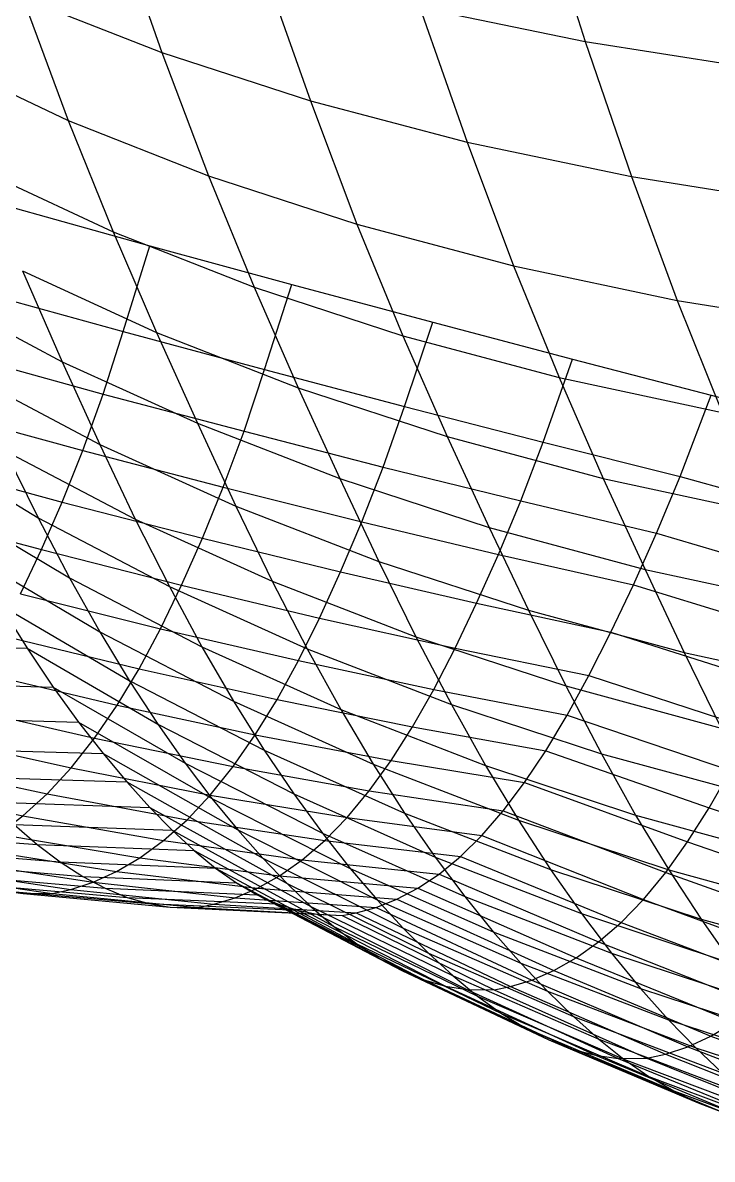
# Model space of a CAD drawing. Extents: x -429 to 429, y -1 to 209.
# Drawn here: x -317.15 to -310.59, y 29.89 to 40.71 of the extents above; entities that cross this region are included whole.
import ezdxf

# ---------------------------------------------------------------- set-up
doc = ezdxf.new("R2010")
doc.units = 0

msp = doc.modelspace()

# ---------------------------------------------------------------- linework, layer by layer
at = {"layer": 'default', "color": 5, "linetype": 'CONTINUOUS'}
for p, q in [((-312.236, 41.93, 81.259), (-311.803, 40.532, 81.968)), ((-316.275, 41.705, 85.594), (-315.827, 40.428, 86.278)), ((-314.868, 41.249, 84.289), (-314.416, 39.968, 84.988)), ((-317.15, 40.95, 87.649), (-315.827, 40.428, 86.278)), ((-317.15, 40.95, 87.649), (-316.718, 39.782, 88.297)), ((-313.374, 40.857, 83.078), (-311.803, 40.532, 81.968)), ((-313.374, 40.857, 83.078), (-312.925, 39.574, 83.787)), ((-311.803, 40.532, 81.968), (-310.162, 40.276, 80.966)), ((-311.803, 40.532, 81.968), (-311.362, 39.247, 82.68)), ((-317.962, 40.369, 89.72), (-316.718, 39.782, 88.297)), ((-315.827, 40.428, 86.278), (-314.416, 39.968, 84.988)), ((-315.827, 40.428, 86.278), (-315.386, 39.256, 86.944)), ((-314.416, 39.968, 84.988), (-312.925, 39.574, 83.787)), ((-314.416, 39.968, 84.988), (-313.973, 38.794, 85.669)), ((-316.718, 39.782, 88.297), (-315.386, 39.256, 86.944)), ((-316.718, 39.782, 88.297), (-316.292, 38.722, 88.928)), ((-312.925, 39.574, 83.787), (-311.362, 39.247, 82.68)), ((-312.925, 39.574, 83.787), (-312.484, 38.398, 84.477)), ((-317.55, 39.31, 90.328), (-316.292, 38.722, 88.928)), ((-315.386, 39.256, 86.944), (-313.973, 38.794, 85.669)), ((-315.386, 39.256, 86.944), (-314.951, 38.196, 87.595)), ((-311.362, 39.247, 82.68), (-309.733, 38.989, 81.673)), ((-311.362, 39.247, 82.68), (-310.927, 38.069, 83.373)), ((-317.304, 38.968, 111.236), (-315.943, 38.59, 110.129)), ((-313.973, 38.794, 85.669), (-312.484, 38.398, 84.477)), ((-313.973, 38.794, 85.669), (-313.535, 37.732, 86.334)), ((-316.292, 38.722, 88.928), (-314.951, 38.196, 87.595)), ((-316.292, 38.722, 88.928), (-315.88, 37.765, 89.533)), ((-316.196, 37.773, 109.867), (-315.943, 38.59, 110.129)), ((-315.943, 38.59, 110.129), (-314.593, 38.221, 109.009)), ((-317.153, 38.352, 90.911), (-315.88, 37.765, 89.533)), ((-317.153, 38.352, 90.911), (-316.775, 37.485, 91.465)), ((-312.484, 38.398, 84.477), (-310.927, 38.069, 83.373)), ((-312.484, 38.398, 84.477), (-312.049, 37.334, 85.151)), ((-314.951, 38.196, 87.595), (-313.535, 37.732, 86.334)), ((-314.951, 38.196, 87.595), (-314.532, 37.238, 88.218)), ((-314.852, 37.41, 108.736), (-314.593, 38.221, 109.009)), ((-314.593, 38.221, 109.009), (-313.252, 37.861, 107.878)), ((-317.984, 38.13, 92.877), (-316.775, 37.485, 91.465)), ((-317.554, 38.149, 110.982), (-316.196, 37.773, 109.867)), ((-310.927, 38.069, 83.373), (-309.309, 37.809, 82.363)), ((-310.927, 38.069, 83.373), (-310.499, 37.003, 84.05)), ((-316.386, 37.178, 109.668), (-316.196, 37.773, 109.867)), ((-316.196, 37.773, 109.867), (-314.852, 37.41, 108.736)), ((-315.88, 37.765, 89.533), (-314.532, 37.238, 88.218)), ((-315.88, 37.765, 89.533), (-315.49, 36.899, 90.106)), ((-313.52, 37.059, 107.589), (-313.252, 37.861, 107.878)), ((-313.252, 37.861, 107.878), (-311.922, 37.51, 106.734)), ((-313.535, 37.732, 86.334), (-312.049, 37.334, 85.151)), ((-313.535, 37.732, 86.334), (-313.114, 36.775, 86.971)), ((-317.741, 37.55, 110.79), (-316.386, 37.178, 109.668)), ((-316.775, 37.485, 91.465), (-315.49, 36.899, 90.106)), ((-316.775, 37.485, 91.465), (-316.418, 36.699, 91.986)), ((-312.202, 36.72, 106.427), (-311.922, 37.51, 106.734)), ((-311.922, 37.51, 106.734), (-310.602, 37.168, 105.578)), ((-317.643, 37.345, 93.378), (-316.418, 36.699, 91.986)), ((-315.046, 36.823, 108.528), (-314.852, 37.41, 108.736)), ((-314.852, 37.41, 108.736), (-313.52, 37.059, 107.589)), ((-312.049, 37.334, 85.151), (-310.499, 37.003, 84.05)), ((-312.049, 37.334, 85.151), (-311.63, 36.375, 85.796)), ((-314.532, 37.238, 88.218), (-313.114, 36.775, 86.971)), ((-314.532, 37.238, 88.218), (-314.135, 36.373, 88.807)), ((-316.581, 36.64, 109.457), (-316.386, 37.178, 109.668)), ((-316.386, 37.178, 109.668), (-315.046, 36.823, 108.528)), ((-310.897, 36.394, 105.25), (-310.602, 37.168, 105.578)), ((-310.897, 36.394, 105.25), (-310.602, 37.168, 105.578)), ((-310.602, 37.168, 105.578), (-309.094, 36.758, 104.606)), ((-317.935, 37.009, 110.585), (-316.581, 36.64, 109.457)), ((-313.722, 36.483, 107.369), (-313.52, 37.059, 107.589)), ((-313.52, 37.059, 107.589), (-312.202, 36.72, 106.427)), ((-315.49, 36.899, 90.106), (-314.135, 36.373, 88.807)), ((-315.49, 36.899, 90.106), (-315.124, 36.111, 90.645)), ((-315.245, 36.291, 108.309), (-315.046, 36.823, 108.528)), ((-315.046, 36.823, 108.528), (-313.722, 36.483, 107.369)), ((-318.189, 36.711, 95.706), (-317.006, 36, 94.307)), ((-316.418, 36.699, 91.986), (-315.124, 36.111, 90.645)), ((-316.418, 36.699, 91.986), (-316.081, 35.987, 92.479)), ((-313.114, 36.775, 86.971), (-311.63, 36.375, 85.796)), ((-313.114, 36.775, 86.971), (-312.714, 35.909, 87.572)), ((-312.414, 36.16, 106.191), (-312.202, 36.72, 106.427)), ((-312.202, 36.72, 106.427), (-310.897, 36.394, 105.25)), ((-317.318, 36.637, 93.853), (-316.081, 35.987, 92.479)), ((-317.318, 36.637, 93.853), (-317.006, 36, 94.307)), ((-316.777, 36.149, 109.243), (-316.581, 36.64, 109.457)), ((-316.581, 36.64, 109.457), (-315.245, 36.291, 108.309)), ((-318.13, 36.515, 110.375), (-316.777, 36.149, 109.243)), ((-313.926, 35.961, 107.141), (-313.722, 36.483, 107.369)), ((-313.722, 36.483, 107.369), (-312.414, 36.16, 106.191)), ((-314.135, 36.373, 88.807), (-312.714, 35.909, 87.572)), ((-314.135, 36.373, 88.807), (-313.763, 35.584, 89.36)), ((-311.63, 36.375, 85.796), (-310.086, 36.042, 84.697)), ((-311.63, 36.375, 85.796), (-311.232, 35.508, 86.405)), ((-311.122, 35.853, 104.996), (-310.897, 36.394, 105.25)), ((-311.122, 35.853, 104.996), (-310.897, 36.394, 105.25)), ((-310.897, 36.394, 105.25), (-309.373, 35.962, 104.301)), ((-315.443, 35.806, 108.089), (-315.245, 36.291, 108.309)), ((-315.245, 36.291, 108.309), (-313.926, 35.961, 107.141)), ((-317.905, 36.143, 96.119), (-316.707, 35.427, 94.739)), ((-316.974, 35.697, 109.027), (-316.777, 36.149, 109.243)), ((-316.777, 36.149, 109.243), (-315.443, 35.806, 108.089)), ((-312.625, 35.652, 105.952), (-312.414, 36.16, 106.191)), ((-312.414, 36.16, 106.191), (-311.122, 35.853, 104.996)), ((-318.326, 36.06, 110.162), (-316.974, 35.697, 109.027)), ((-315.124, 36.111, 90.645), (-313.763, 35.584, 89.36)), ((-315.124, 36.111, 90.645), (-314.778, 35.397, 91.154)), ((-317.006, 36, 94.307), (-315.757, 35.347, 92.95)), ((-317.006, 36, 94.307), (-316.707, 35.427, 94.739)), ((-316.081, 35.987, 92.479), (-314.778, 35.397, 91.154)), ((-316.081, 35.987, 92.479), (-315.757, 35.347, 92.95)), ((-314.129, 35.485, 106.912), (-313.926, 35.961, 107.141)), ((-313.926, 35.961, 107.141), (-312.625, 35.652, 105.952)), ((-312.714, 35.909, 87.572), (-311.232, 35.508, 86.405)), ((-312.714, 35.909, 87.572), (-312.34, 35.119, 88.135)), ((-311.343, 35.361, 104.743), (-311.122, 35.853, 104.996)), ((-311.343, 35.361, 104.743), (-311.122, 35.853, 104.996)), ((-311.122, 35.853, 104.996), (-309.587, 35.399, 104.064)), ((-315.641, 35.359, 107.867), (-315.443, 35.806, 108.089)), ((-315.443, 35.806, 108.089), (-314.129, 35.485, 106.912)), ((-317.63, 35.632, 96.515), (-316.418, 34.913, 95.154)), ((-317.173, 35.275, 108.804), (-316.974, 35.697, 109.027)), ((-316.974, 35.697, 109.027), (-315.641, 35.359, 107.867)), ((-312.834, 35.187, 105.714), (-312.625, 35.652, 105.952)), ((-312.625, 35.652, 105.952), (-311.343, 35.361, 104.743)), ((-314.329, 35.046, 106.685), (-314.129, 35.485, 106.912)), ((-314.129, 35.485, 106.912), (-312.834, 35.187, 105.714)), ((-313.763, 35.584, 89.36), (-312.34, 35.119, 88.135)), ((-313.763, 35.584, 89.36), (-313.411, 34.868, 89.881)), ((-311.232, 35.508, 86.405), (-309.694, 35.173, 85.309)), ((-311.232, 35.508, 86.405), (-310.859, 34.718, 86.974)), ((-316.707, 35.427, 94.739), (-315.447, 34.771, 93.399)), ((-316.707, 35.427, 94.739), (-316.418, 34.913, 95.154)), ((-314.778, 35.397, 91.154), (-313.411, 34.868, 89.881)), ((-314.778, 35.397, 91.154), (-314.445, 34.754, 91.64)), ((-317.173, 35.275, 108.804), (-315.841, 34.943, 107.641)), ((-315.841, 34.943, 107.641), (-315.641, 35.359, 107.867)), ((-315.757, 35.347, 92.95), (-314.445, 34.754, 91.64)), ((-315.757, 35.347, 92.95), (-315.447, 34.771, 93.399)), ((-315.641, 35.359, 107.867), (-314.329, 35.046, 106.685)), ((-311.559, 34.911, 104.495), (-311.343, 35.361, 104.743)), ((-311.559, 34.911, 104.495), (-311.343, 35.361, 104.743)), ((-311.343, 35.361, 104.743), (-309.8, 34.888, 103.824)), ((-317.366, 35.172, 96.894), (-316.139, 34.451, 95.552)), ((-317.366, 35.172, 96.894), (-317.11, 34.759, 97.259)), ((-317.366, 35.172, 96.894), (-317.11, 34.759, 97.259)), ((-313.037, 34.759, 105.48), (-312.834, 35.187, 105.714)), ((-312.834, 35.187, 105.714), (-311.559, 34.911, 104.495)), ((-312.34, 35.119, 88.135), (-310.859, 34.718, 86.974)), ((-312.34, 35.119, 88.135), (-311.986, 34.401, 88.666)), ((-316.045, 34.562, 107.406), (-315.841, 34.943, 107.641)), ((-315.841, 34.943, 107.641), (-314.529, 34.641, 106.455)), ((-314.529, 34.641, 106.455), (-314.329, 35.046, 106.685)), ((-314.329, 35.046, 106.685), (-313.037, 34.759, 105.48)), ((-317.379, 34.887, 108.571), (-316.045, 34.562, 107.406)), ((-316.418, 34.913, 95.154), (-315.146, 34.254, 93.831)), ((-316.418, 34.913, 95.154), (-316.139, 34.451, 95.552)), ((-313.411, 34.868, 89.881), (-311.986, 34.401, 88.666)), ((-313.411, 34.868, 89.881), (-313.073, 34.223, 90.38)), ((-311.768, 34.498, 104.253), (-311.559, 34.911, 104.495)), ((-311.768, 34.498, 104.253), (-311.559, 34.911, 104.495)), ((-311.559, 34.911, 104.495), (-310.01, 34.42, 103.585)), ((-318.682, 34.8, 98.137), (-317.11, 34.759, 97.259)), ((-317.11, 34.759, 97.259), (-315.868, 34.035, 95.936)), ((-317.11, 34.759, 97.259), (-316.862, 34.389, 97.61)), ((-317.11, 34.759, 97.259), (-316.862, 34.389, 97.61)), ((-315.447, 34.771, 93.399), (-314.127, 34.175, 92.103)), ((-315.447, 34.771, 93.399), (-315.146, 34.254, 93.831)), ((-314.445, 34.754, 91.64), (-313.073, 34.223, 90.38)), ((-314.445, 34.754, 91.64), (-314.127, 34.175, 92.103)), ((-313.24, 34.367, 105.245), (-313.037, 34.759, 105.48)), ((-313.037, 34.759, 105.48), (-311.768, 34.498, 104.253)), ((-314.733, 34.27, 106.218), (-314.529, 34.641, 106.455)), ((-314.529, 34.641, 106.455), (-313.24, 34.367, 105.245)), ((-310.859, 34.718, 86.974), (-309.326, 34.381, 85.881)), ((-310.859, 34.718, 86.974), (-310.507, 33.998, 87.51)), ((-317.589, 34.532, 108.33), (-316.254, 34.216, 107.164)), ((-316.254, 34.216, 107.164), (-316.045, 34.562, 107.406)), ((-316.045, 34.562, 107.406), (-314.733, 34.27, 106.218)), ((-318.421, 34.43, 98.504), (-316.862, 34.389, 97.61)), ((-316.139, 34.451, 95.552), (-314.856, 33.789, 94.246)), ((-316.139, 34.451, 95.552), (-315.868, 34.035, 95.936)), ((-311.972, 34.121, 104.013), (-311.768, 34.498, 104.253)), ((-311.972, 34.121, 104.013), (-311.768, 34.498, 104.253)), ((-311.768, 34.498, 104.253), (-310.215, 33.991, 103.349)), ((-316.862, 34.389, 97.61), (-315.606, 33.663, 96.306)), ((-316.862, 34.389, 97.61), (-316.621, 34.055, 97.949)), ((-316.862, 34.389, 97.61), (-316.621, 34.055, 97.949)), ((-313.443, 34.01, 105.006), (-313.24, 34.367, 105.245)), ((-313.24, 34.367, 105.245), (-311.972, 34.121, 104.013)), ((-311.986, 34.401, 88.666), (-310.507, 33.998, 87.51)), ((-311.986, 34.401, 88.666), (-311.646, 33.754, 89.173)), ((-317.807, 34.209, 108.078), (-316.469, 33.901, 106.912)), ((-316.469, 33.901, 106.912), (-316.254, 34.216, 107.164)), ((-316.254, 34.216, 107.164), (-314.94, 33.934, 105.975)), ((-315.146, 34.254, 93.831), (-313.818, 33.656, 92.549)), ((-315.146, 34.254, 93.831), (-314.856, 33.789, 94.246)), ((-314.94, 33.934, 105.975), (-314.733, 34.27, 106.218)), ((-314.733, 34.27, 106.218), (-313.443, 34.01, 105.006)), ((-313.073, 34.223, 90.38), (-311.646, 33.754, 89.173)), ((-313.073, 34.223, 90.38), (-312.75, 33.641, 90.854)), ((-318.169, 34.099, 98.858), (-316.621, 34.055, 97.949)), ((-314.127, 34.175, 92.103), (-312.75, 33.641, 90.854)), ((-314.127, 34.175, 92.103), (-313.818, 33.656, 92.549)), ((-312.176, 33.782, 103.772), (-311.972, 34.121, 104.013)), ((-312.176, 33.782, 103.772), (-311.972, 34.121, 104.013)), ((-311.972, 34.121, 104.013), (-310.418, 33.596, 103.113)), ((-316.621, 34.055, 97.949), (-315.352, 33.329, 96.662)), ((-316.621, 34.055, 97.949), (-316.388, 33.755, 98.275)), ((-316.621, 34.055, 97.949), (-316.388, 33.755, 98.275)), ((-315.868, 34.035, 95.936), (-314.574, 33.372, 94.646)), ((-315.868, 34.035, 95.936), (-315.606, 33.663, 96.306)), ((-313.648, 33.689, 104.763), (-313.443, 34.01, 105.006)), ((-313.443, 34.01, 105.006), (-312.176, 33.782, 103.772)), ((-318.032, 33.919, 107.813), (-316.691, 33.619, 106.649)), ((-316.691, 33.619, 106.649), (-316.469, 33.901, 106.912)), ((-316.469, 33.901, 106.912), (-315.151, 33.631, 105.724)), ((-315.151, 33.631, 105.724), (-314.94, 33.934, 105.975)), ((-314.94, 33.934, 105.975), (-313.648, 33.689, 104.763)), ((-317.924, 33.801, 99.199), (-316.388, 33.755, 98.275)), ((-316.388, 33.755, 98.275), (-315.106, 33.029, 97.006)), ((-316.388, 33.755, 98.275), (-316.162, 33.485, 98.59)), ((-316.388, 33.755, 98.275), (-316.162, 33.485, 98.59)), ((-314.856, 33.789, 94.246), (-313.519, 33.189, 92.978)), ((-314.856, 33.789, 94.246), (-314.574, 33.372, 94.646)), ((-312.379, 33.479, 103.53), (-312.176, 33.782, 103.772)), ((-312.379, 33.479, 103.53), (-312.176, 33.782, 103.772)), ((-312.176, 33.782, 103.772), (-310.622, 33.238, 102.872)), ((-311.646, 33.754, 89.173), (-310.168, 33.35, 88.023)), ((-311.646, 33.754, 89.173), (-311.322, 33.17, 89.655)), ((-318.265, 33.664, 107.536), (-316.918, 33.372, 106.376)), ((-315.606, 33.663, 96.306), (-314.301, 32.998, 95.032)), ((-315.606, 33.663, 96.306), (-315.352, 33.329, 96.662)), ((-313.855, 33.4, 104.515), (-313.648, 33.689, 104.763)), ((-313.818, 33.656, 92.549), (-312.437, 33.121, 91.311)), ((-313.818, 33.656, 92.549), (-313.519, 33.189, 92.978)), ((-313.648, 33.689, 104.763), (-312.379, 33.479, 103.53)), ((-316.918, 33.372, 106.376), (-316.691, 33.619, 106.649)), ((-316.691, 33.619, 106.649), (-315.368, 33.361, 105.464)), ((-315.368, 33.361, 105.464), (-315.151, 33.631, 105.724)), ((-315.151, 33.631, 105.724), (-313.855, 33.4, 104.515)), ((-312.75, 33.641, 90.854), (-311.322, 33.17, 89.655)), ((-312.75, 33.641, 90.854), (-312.437, 33.121, 91.311)), ((-310.622, 33.238, 102.872), (-310.418, 33.596, 103.113)), ((-318.503, 33.447, 107.252), (-317.15, 33.162, 106.095)), ((-317.687, 33.534, 99.528), (-316.162, 33.485, 98.59)), ((-316.162, 33.485, 98.59), (-314.868, 32.76, 97.337)), ((-316.162, 33.485, 98.59), (-315.943, 33.243, 98.895)), ((-316.162, 33.485, 98.59), (-315.943, 33.243, 98.895)), ((-312.582, 33.209, 103.285), (-312.379, 33.479, 103.53)), ((-312.582, 33.209, 103.285), (-312.379, 33.479, 103.53)), ((-312.379, 33.479, 103.53), (-310.828, 32.914, 102.627)), ((-317.15, 33.162, 106.095), (-316.918, 33.372, 106.376)), ((-316.918, 33.372, 106.376), (-315.589, 33.126, 105.196)), ((-315.589, 33.126, 105.196), (-315.368, 33.361, 105.464)), ((-315.368, 33.361, 105.464), (-314.066, 33.146, 104.26)), ((-315.352, 33.329, 96.662), (-314.036, 32.663, 95.404)), ((-315.352, 33.329, 96.662), (-315.106, 33.029, 97.006)), ((-314.574, 33.372, 94.646), (-313.229, 32.77, 93.392)), ((-314.574, 33.372, 94.646), (-314.301, 32.998, 95.032)), ((-314.066, 33.146, 104.26), (-313.855, 33.4, 104.515)), ((-313.855, 33.4, 104.515), (-312.582, 33.209, 103.285)), ((-317.457, 33.295, 99.846), (-315.943, 33.243, 98.895)), ((-315.943, 33.243, 98.895), (-314.636, 32.519, 97.657)), ((-315.943, 33.243, 98.895), (-315.73, 33.025, 99.189)), ((-315.943, 33.243, 98.895), (-315.73, 33.025, 99.189)), ((-310.828, 32.914, 102.627), (-310.622, 33.238, 102.872)), ((-310.622, 33.238, 102.872), (-309.082, 32.723, 101.942)), ((-317.383, 32.989, 105.81), (-317.15, 33.162, 106.095)), ((-317.15, 33.162, 106.095), (-315.813, 32.928, 104.922)), ((-315.813, 32.928, 104.922), (-315.589, 33.126, 105.196)), ((-315.589, 33.126, 105.196), (-314.279, 32.927, 103.999)), ((-314.279, 32.927, 103.999), (-314.066, 33.146, 104.26)), ((-314.066, 33.146, 104.26), (-312.785, 32.975, 103.037)), ((-313.519, 33.189, 92.978), (-312.133, 32.652, 91.752)), ((-313.519, 33.189, 92.978), (-313.229, 32.77, 93.392)), ((-312.785, 32.975, 103.037), (-312.582, 33.209, 103.285)), ((-312.785, 32.975, 103.037), (-312.582, 33.209, 103.285)), ((-312.582, 33.209, 103.285), (-311.035, 32.624, 102.377)), ((-312.437, 33.121, 91.311), (-311.006, 32.649, 90.121)), ((-312.437, 33.121, 91.311), (-312.133, 32.652, 91.752)), ((-311.322, 33.17, 89.655), (-309.844, 32.765, 88.51)), ((-311.322, 33.17, 89.655), (-311.006, 32.649, 90.121)), ((-318.491, 33.01, 101.466), (-317.013, 32.889, 100.454)), ((-317.233, 33.079, 100.153), (-315.73, 33.025, 99.189)), ((-317.233, 33.079, 100.153), (-317.013, 32.889, 100.454)), ((-315.73, 33.025, 99.189), (-314.412, 32.301, 97.967)), ((-315.73, 33.025, 99.189), (-315.522, 32.832, 99.474)), ((-315.73, 33.025, 99.189), (-315.522, 32.832, 99.474)), ((-315.106, 33.029, 97.006), (-313.78, 32.364, 95.762)), ((-315.106, 33.029, 97.006), (-314.868, 32.76, 97.337)), ((-314.301, 32.998, 95.032), (-312.948, 32.395, 93.792)), ((-314.301, 32.998, 95.032), (-314.036, 32.663, 95.404)), ((-317.383, 32.989, 105.81), (-316.038, 32.764, 104.645)), ((-317.013, 32.889, 100.454), (-315.522, 32.832, 99.474)), ((-317.013, 32.889, 100.454), (-316.796, 32.724, 100.749)), ((-316.038, 32.764, 104.645), (-315.813, 32.928, 104.922)), ((-315.813, 32.928, 104.922), (-314.494, 32.743, 103.734)), ((-314.494, 32.743, 103.734), (-314.279, 32.927, 103.999)), ((-314.279, 32.927, 103.999), (-312.989, 32.775, 102.786)), ((-312.989, 32.775, 102.786), (-312.785, 32.975, 103.037)), ((-312.989, 32.775, 102.786), (-312.785, 32.975, 103.037)), ((-312.785, 32.975, 103.037), (-311.246, 32.368, 102.119)), ((-311.035, 32.624, 102.377), (-310.828, 32.914, 102.627)), ((-310.828, 32.914, 102.627), (-309.289, 32.383, 101.694)), ((-318.262, 32.847, 101.774), (-316.796, 32.724, 100.749)), ((-317.615, 32.849, 105.524), (-316.261, 32.634, 104.367)), ((-315.522, 32.832, 99.474), (-314.191, 32.11, 98.27)), ((-315.522, 32.832, 99.474), (-315.319, 32.666, 99.751)), ((-315.522, 32.832, 99.474), (-315.319, 32.666, 99.751)), ((-318.036, 32.711, 102.078), (-316.581, 32.587, 101.038)), ((-317.845, 32.741, 105.239), (-316.482, 32.533, 104.09)), ((-316.796, 32.724, 100.749), (-315.319, 32.666, 99.751)), ((-316.796, 32.724, 100.749), (-316.581, 32.587, 101.038)), ((-316.261, 32.634, 104.367), (-316.038, 32.764, 104.645)), ((-316.038, 32.764, 104.645), (-314.708, 32.593, 103.467)), ((-314.868, 32.76, 97.337), (-313.532, 32.095, 96.107)), ((-314.868, 32.76, 97.337), (-314.636, 32.519, 97.657)), ((-314.708, 32.593, 103.467), (-314.494, 32.743, 103.734)), ((-314.494, 32.743, 103.734), (-313.192, 32.609, 102.532)), ((-313.229, 32.77, 93.392), (-311.838, 32.232, 92.177)), ((-313.229, 32.77, 93.392), (-312.948, 32.395, 93.792)), ((-313.192, 32.609, 102.532), (-312.989, 32.775, 102.786)), ((-313.192, 32.609, 102.532), (-312.989, 32.775, 102.786)), ((-312.989, 32.775, 102.786), (-311.459, 32.148, 101.856)), ((-318.546, 32.615, 104.354), (-317.147, 32.423, 103.244)), ((-318.26, 32.621, 104.719), (-316.873, 32.425, 103.597)), ((-318.065, 32.664, 104.962), (-316.694, 32.462, 103.821)), ((-317.81, 32.598, 102.377), (-316.369, 32.473, 101.322)), ((-316.581, 32.587, 101.038), (-315.119, 32.526, 100.022)), ((-316.581, 32.587, 101.038), (-316.369, 32.473, 101.322)), ((-316.482, 32.533, 104.09), (-316.261, 32.634, 104.367)), ((-316.261, 32.634, 104.367), (-314.92, 32.474, 103.2)), ((-315.319, 32.666, 99.751), (-313.973, 31.944, 98.567)), ((-315.319, 32.666, 99.751), (-315.119, 32.526, 100.022)), ((-315.319, 32.666, 99.751), (-315.119, 32.526, 100.022)), ((-314.92, 32.474, 103.2), (-314.708, 32.593, 103.467)), ((-314.708, 32.593, 103.467), (-313.394, 32.474, 102.279)), ((-314.036, 32.663, 95.404), (-312.677, 32.06, 94.176)), ((-314.036, 32.663, 95.404), (-313.78, 32.364, 95.762)), ((-313.394, 32.474, 102.279), (-313.192, 32.609, 102.532)), ((-313.394, 32.474, 102.279), (-313.192, 32.609, 102.532)), ((-313.192, 32.609, 102.532), (-311.674, 31.963, 101.588)), ((-312.133, 32.652, 91.752), (-310.7, 32.179, 90.569)), ((-312.133, 32.652, 91.752), (-311.838, 32.232, 92.177)), ((-311.246, 32.368, 102.119), (-311.035, 32.624, 102.377)), ((-311.035, 32.624, 102.377), (-309.5, 32.076, 101.438)), ((-311.006, 32.649, 90.121), (-309.529, 32.242, 88.981)), ((-311.006, 32.649, 90.121), (-310.7, 32.179, 90.569)), ((-317.587, 32.511, 102.671), (-316.159, 32.385, 101.601)), ((-316.873, 32.425, 103.597), (-316.694, 32.462, 103.821)), ((-316.694, 32.462, 103.821), (-316.482, 32.533, 104.09)), ((-316.694, 32.462, 103.821), (-315.333, 32.321, 102.676)), ((-316.482, 32.533, 104.09), (-315.13, 32.383, 102.935)), ((-316.369, 32.473, 101.322), (-314.923, 32.411, 100.288)), ((-316.369, 32.473, 101.322), (-316.159, 32.385, 101.601)), ((-315.13, 32.383, 102.935), (-314.92, 32.474, 103.2)), ((-315.119, 32.526, 100.022), (-313.758, 31.805, 98.859)), ((-315.119, 32.526, 100.022), (-314.923, 32.411, 100.288)), ((-315.119, 32.526, 100.022), (-314.923, 32.411, 100.288)), ((-314.92, 32.474, 103.2), (-313.594, 32.37, 102.026)), ((-314.636, 32.519, 97.657), (-313.292, 31.856, 96.441)), ((-314.636, 32.519, 97.657), (-314.412, 32.301, 97.967)), ((-313.594, 32.37, 102.026), (-313.394, 32.474, 102.279)), ((-313.594, 32.37, 102.026), (-313.394, 32.474, 102.279)), ((-313.394, 32.474, 102.279), (-311.888, 31.811, 101.318)), ((-317.367, 32.453, 102.958), (-315.953, 32.327, 101.872)), ((-317.367, 32.453, 102.958), (-317.147, 32.423, 103.244)), ((-317.147, 32.423, 103.244), (-316.873, 32.425, 103.597)), ((-317.147, 32.423, 103.244), (-315.748, 32.294, 102.141)), ((-316.873, 32.425, 103.597), (-315.49, 32.289, 102.476)), ((-316.159, 32.385, 101.601), (-314.729, 32.324, 100.547)), ((-316.159, 32.385, 101.601), (-315.953, 32.327, 101.872)), ((-315.333, 32.321, 102.676), (-315.13, 32.383, 102.935)), ((-315.13, 32.383, 102.935), (-313.79, 32.292, 101.775)), ((-314.923, 32.411, 100.288), (-313.546, 31.69, 99.146)), ((-314.923, 32.411, 100.288), (-314.729, 32.324, 100.547)), ((-314.923, 32.411, 100.288), (-314.729, 32.324, 100.547)), ((-313.79, 32.292, 101.775), (-313.594, 32.37, 102.026)), ((-313.79, 32.292, 101.775), (-313.594, 32.37, 102.026)), ((-313.78, 32.364, 95.762), (-312.414, 31.761, 94.546)), ((-313.78, 32.364, 95.762), (-313.532, 32.095, 96.107)), ((-313.594, 32.37, 102.026), (-312.1, 31.692, 101.048)), ((-312.948, 32.395, 93.792), (-311.552, 31.856, 92.587)), ((-312.948, 32.395, 93.792), (-312.677, 32.06, 94.176)), ((-311.459, 32.148, 101.856), (-311.246, 32.368, 102.119)), ((-311.246, 32.368, 102.119), (-309.717, 31.803, 101.173)), ((-315.953, 32.327, 101.872), (-314.539, 32.264, 100.799)), ((-315.953, 32.327, 101.872), (-315.748, 32.294, 102.141)), ((-315.748, 32.294, 102.141), (-314.353, 32.228, 101.045)), ((-315.748, 32.294, 102.141), (-315.49, 32.289, 102.476)), ((-315.49, 32.289, 102.476), (-315.333, 32.321, 102.676)), ((-315.49, 32.289, 102.476), (-314.113, 32.215, 101.36)), ((-315.333, 32.321, 102.676), (-313.981, 32.239, 101.529)), ((-314.729, 32.324, 100.547), (-313.337, 31.603, 99.428)), ((-314.729, 32.324, 100.547), (-314.539, 32.264, 100.799)), ((-314.729, 32.324, 100.547), (-314.539, 32.264, 100.799)), ((-314.539, 32.264, 100.799), (-313.131, 31.543, 99.703)), ((-314.539, 32.264, 100.799), (-314.353, 32.228, 101.045)), ((-314.539, 32.264, 100.799), (-314.353, 32.228, 101.045)), ((-314.412, 32.301, 97.967), (-313.058, 31.639, 96.765)), ((-314.412, 32.301, 97.967), (-314.191, 32.11, 98.27)), ((-314.113, 32.215, 101.36), (-313.981, 32.239, 101.529)), ((-314.113, 32.215, 101.36), (-313.981, 32.239, 101.529)), ((-313.981, 32.239, 101.529), (-313.79, 32.292, 101.775)), ((-313.981, 32.239, 101.529), (-313.79, 32.292, 101.775)), ((-313.981, 32.239, 101.529), (-312.512, 31.538, 100.518)), ((-313.79, 32.292, 101.775), (-312.309, 31.6, 100.78)), ((-314.353, 32.228, 101.045), (-312.926, 31.51, 99.975)), ((-314.353, 32.228, 101.045), (-314.113, 32.215, 101.36)), ((-314.353, 32.228, 101.045), (-314.113, 32.215, 101.36)), ((-314.113, 32.215, 101.36), (-312.668, 31.506, 100.315)), ((-311.838, 32.232, 92.177), (-310.403, 31.758, 91.002)), ((-311.838, 32.232, 92.177), (-311.552, 31.856, 92.587)), ((-311.674, 31.963, 101.588), (-311.459, 32.148, 101.856)), ((-311.459, 32.148, 101.856), (-309.937, 31.566, 100.899)), ((-310.7, 32.179, 90.569), (-309.224, 31.772, 89.434)), ((-310.7, 32.179, 90.569), (-310.403, 31.758, 91.002)), ((-314.191, 32.11, 98.27), (-312.827, 31.448, 97.083)), ((-314.191, 32.11, 98.27), (-313.973, 31.944, 98.567)), ((-313.532, 32.095, 96.107), (-312.159, 31.493, 94.904)), ((-313.532, 32.095, 96.107), (-313.292, 31.856, 96.441)), ((-312.677, 32.06, 94.176), (-311.276, 31.52, 92.981)), ((-312.677, 32.06, 94.176), (-312.414, 31.761, 94.546)), ((-313.973, 31.944, 98.567), (-312.598, 31.283, 97.397)), ((-313.973, 31.944, 98.567), (-313.758, 31.805, 98.859)), ((-311.888, 31.811, 101.318), (-311.674, 31.963, 101.588)), ((-311.674, 31.963, 101.588), (-310.16, 31.365, 100.619)), ((-313.758, 31.805, 98.859), (-312.371, 31.145, 97.707)), ((-313.758, 31.805, 98.859), (-313.546, 31.69, 99.146)), ((-313.292, 31.856, 96.441), (-311.912, 31.254, 95.249)), ((-313.292, 31.856, 96.441), (-313.058, 31.639, 96.765)), ((-312.1, 31.692, 101.048), (-311.888, 31.811, 101.318)), ((-311.888, 31.811, 101.318), (-310.384, 31.199, 100.335)), ((-311.552, 31.856, 92.587), (-310.115, 31.381, 91.42)), ((-311.552, 31.856, 92.587), (-311.276, 31.52, 92.981)), ((-312.414, 31.761, 94.546), (-311.008, 31.221, 93.361)), ((-312.414, 31.761, 94.546), (-312.159, 31.493, 94.904)), ((-313.546, 31.69, 99.146), (-312.147, 31.03, 98.012)), ((-313.546, 31.69, 99.146), (-313.337, 31.603, 99.428)), ((-313.337, 31.603, 99.428), (-311.924, 30.942, 98.313)), ((-313.337, 31.603, 99.428), (-313.131, 31.543, 99.703)), ((-313.058, 31.639, 96.765), (-311.672, 31.037, 95.583)), ((-313.058, 31.639, 96.765), (-312.827, 31.448, 97.083)), ((-312.512, 31.538, 100.518), (-312.309, 31.6, 100.78)), ((-312.309, 31.6, 100.78), (-312.1, 31.692, 101.048)), ((-312.309, 31.6, 100.78), (-310.826, 30.965, 99.767)), ((-312.1, 31.692, 101.048), (-310.606, 31.067, 100.051)), ((-313.131, 31.543, 99.703), (-311.705, 30.884, 98.607)), ((-313.131, 31.543, 99.703), (-312.926, 31.51, 99.975)), ((-312.926, 31.51, 99.975), (-311.487, 30.853, 98.9)), ((-312.926, 31.51, 99.975), (-312.668, 31.506, 100.315)), ((-312.668, 31.506, 100.315), (-312.512, 31.538, 100.518)), ((-312.668, 31.506, 100.315), (-311.214, 30.855, 99.261)), ((-312.512, 31.538, 100.518), (-311.037, 30.893, 99.492)), ((-312.159, 31.493, 94.904), (-310.749, 30.954, 93.728)), ((-312.159, 31.493, 94.904), (-311.912, 31.254, 95.249)), ((-311.276, 31.52, 92.981), (-309.837, 31.045, 91.821)), ((-311.276, 31.52, 92.981), (-311.008, 31.221, 93.361)), ((-312.827, 31.448, 97.083), (-311.433, 30.847, 95.915)), ((-312.827, 31.448, 97.083), (-312.598, 31.283, 97.397)), ((-312.598, 31.283, 97.397), (-311.195, 30.683, 96.242)), ((-312.598, 31.283, 97.397), (-312.371, 31.145, 97.707)), ((-311.912, 31.254, 95.249), (-310.498, 30.716, 94.081)), ((-311.912, 31.254, 95.249), (-311.672, 31.037, 95.583)), ((-311.008, 31.221, 93.361), (-309.567, 30.746, 92.208)), ((-311.008, 31.221, 93.361), (-310.749, 30.954, 93.728)), ((-310.606, 31.067, 100.051), (-310.384, 31.199, 100.335)), ((-312.371, 31.145, 97.707), (-310.959, 30.546, 96.566)), ((-312.371, 31.145, 97.707), (-312.147, 31.03, 98.012)), ((-310.826, 30.965, 99.767), (-310.606, 31.067, 100.051)), ((-310.606, 31.067, 100.051), (-309.114, 30.496, 99.035)), ((-312.147, 31.03, 98.012), (-310.726, 30.431, 96.886)), ((-312.147, 31.03, 98.012), (-311.924, 30.942, 98.313)), ((-311.924, 30.942, 98.313), (-310.494, 30.342, 97.203)), ((-311.924, 30.942, 98.313), (-311.705, 30.884, 98.607)), ((-311.672, 31.037, 95.583), (-310.254, 30.499, 94.425)), ((-311.672, 31.037, 95.583), (-311.433, 30.847, 95.915)), ((-311.037, 30.893, 99.492), (-310.826, 30.965, 99.767)), ((-310.826, 30.965, 99.767), (-309.342, 30.386, 98.739)), ((-310.749, 30.954, 93.728), (-309.306, 30.479, 92.581)), ((-310.749, 30.954, 93.728), (-310.498, 30.716, 94.081)), ((-311.705, 30.884, 98.607), (-310.265, 30.285, 97.512)), ((-311.705, 30.884, 98.607), (-311.487, 30.853, 98.9)), ((-311.487, 30.853, 98.9), (-311.214, 30.855, 99.261)), ((-311.487, 30.853, 98.9), (-310.035, 30.257, 97.822)), ((-311.433, 30.847, 95.915), (-310.01, 30.31, 94.766)), ((-311.433, 30.847, 95.915), (-311.195, 30.683, 96.242)), ((-311.214, 30.855, 99.261), (-311.037, 30.893, 99.492)), ((-311.214, 30.855, 99.261), (-309.752, 30.264, 98.2)), ((-311.037, 30.893, 99.492), (-309.56, 30.307, 98.453)), ((-311.195, 30.683, 96.242), (-309.767, 30.146, 95.104)), ((-311.195, 30.683, 96.242), (-310.959, 30.546, 96.566)), ((-310.959, 30.546, 96.566), (-309.525, 30.01, 95.439)), ((-310.959, 30.546, 96.566), (-310.726, 30.431, 96.886)), ((-310.726, 30.431, 96.886), (-309.285, 29.894, 95.77)), ((-310.726, 30.431, 96.886), (-310.494, 30.342, 97.203))]:
    msp.add_line(p, q, dxfattribs=at)

doc.saveas('drawing.dxf')
